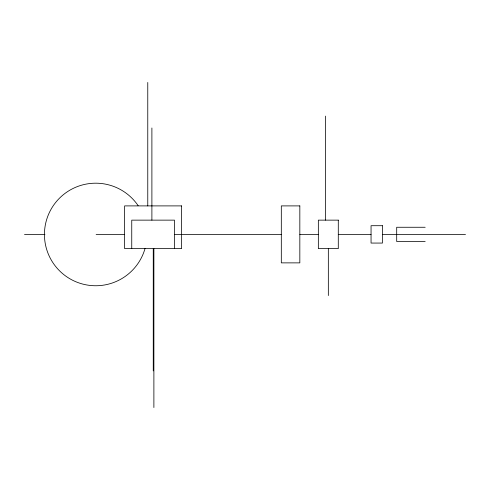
<?xml version="1.0" encoding="UTF-8"?>
<svg xmlns="http://www.w3.org/2000/svg" width="490" height="490" viewBox="0 0 490 490"><rect width="100%" height="100%" fill="white"/><g stroke="black" fill="none" stroke-linecap="round" stroke-linejoin="round"><path stroke-width="0.73" d="M425.179 227.262L396.692 227.262L396.692 241.509L425.179 241.509M96.138 234.385L124.632 234.385M174.483 234.385L281.315 234.385M299.831 234.385L318.347 234.385M338.29 234.385L371.053 234.385M382.445 234.385L465.5 234.385M24.5 234.471L44.958 234.471M328.337 248.632L328.337 295.556M325.446 116.106L325.446 220.139M174.483 248.632L174.483 220.139L131.749 220.139L131.749 248.632M153.885 248.632L153.885 407.545M153.26 248.632L153.26 370.906M151.894 127.988L151.894 220.139M147.766 82.455L147.766 205.898M145.052 248.454A51.279 51.279 0 0 1 70.732 279.251A51.279 51.279 0 0 1 57.918 199.822A51.279 51.279 0 0 1 138.156 205.684M181.606 205.898L124.632 205.898L124.632 248.632L181.606 248.632L181.606 205.898M299.831 205.898L281.315 205.898L281.315 262.873L299.831 262.873L299.831 205.898M338.29 220.139L318.347 220.139L318.347 248.632L338.29 248.632L338.29 220.139M382.445 225.706L371.053 225.706L371.053 243.065L382.445 243.065L382.445 225.706"/></g></svg>
